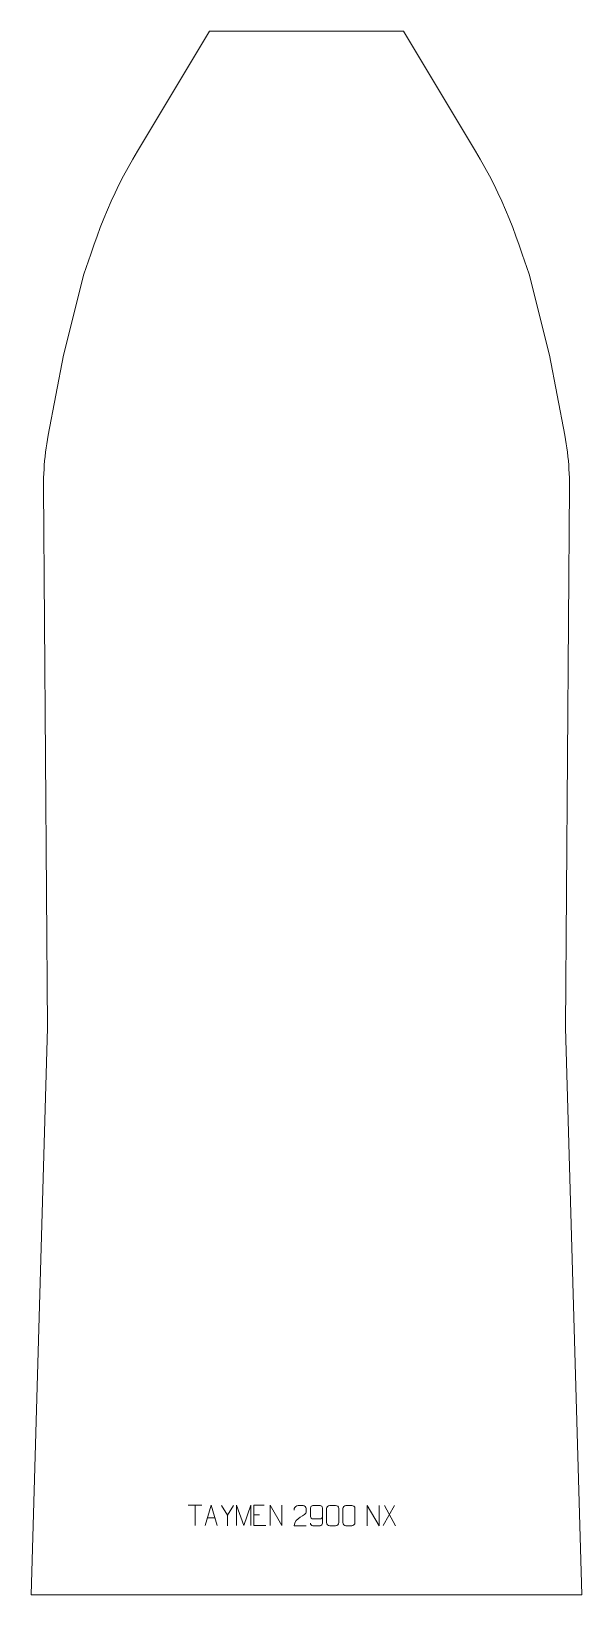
# Model space of a CAD drawing. Header units: millimetres. Extents: x -340 to 340, y -965 to 965.
import ezdxf

# ---------------------------------------------------------------- set-up
doc = ezdxf.new("R2010")
doc.units = ezdxf.units.MM
doc.header["$MEASUREMENT"] = 0
doc.layers.add('layer 1', color=7, linetype='Continuous')

msp = doc.modelspace()

# ---------------------------------------------------------------- linework, layer by layer
at = {"layer": 'layer 1', "color": 242, "lineweight": 9}
msp.add_open_spline([(-120, 964.9995), (-120, 964.9995), (120, 964.9995), (120, 964.9995), (120, 964.9995), (120, 964.9995), (208.8095, 816.9836), (208.8095, 816.9836), (208.8095, 816.9836), (208.8095, 816.9836), (214.7015, 806.945), (214.7015, 806.945), (214.7015, 806.945), (214.7015, 806.945), (220.4001, 796.7949), (220.4001, 796.7949), (220.4001, 796.7949), (220.4001, 796.7949), (225.9008, 786.5367), (225.9008, 786.5367), (225.9008, 786.5367), (225.9008, 786.5367), (231.2031, 776.1746), (231.2031, 776.1746), (231.2031, 776.1746), (231.2031, 776.1746), (236.3047, 765.7127), (236.3047, 765.7127), (236.3047, 765.7127), (236.3047, 765.7127), (241.2043, 755.154), (241.2043, 755.154), (241.2043, 755.154), (241.2043, 755.154), (245.899, 744.5027), (245.899, 744.5027), (245.899, 744.5027), (245.899, 744.5027), (250.388, 733.7633), (250.388, 733.7633), (250.388, 733.7633), (250.388, 733.7633), (254.6691, 722.9393), (254.6691, 722.9393), (254.6691, 722.9393), (254.6691, 722.9393), (258.7408, 712.0342), (258.7408, 712.0342), (258.7408, 712.0342), (258.7408, 712.0342), (262.6015, 701.0533), (262.6015, 701.0533), (262.6015, 701.0533), (262.6015, 701.0533), (266.2499, 690.0005), (266.2499, 690.0005), (266.2499, 690.0005), (266.2499, 690.0005), (275.0001, 664.9995), (275.0001, 664.9995), (275.0001, 664.9995), (275.0001, 664.9995), (300, 565.0001), (300, 565.0001), (300, 565.0001), (300, 565.0001), (318.982, 466.294), (318.982, 466.294), (318.982, 466.294), (318.982, 466.294), (319.939, 461.0875), (319.939, 461.0875), (319.939, 461.0875), (319.939, 461.0875), (320.8096, 455.8654), (320.8096, 455.8654), (320.8096, 455.8654), (320.8096, 455.8654), (321.5958, 450.63), (321.5958, 450.63), (321.5958, 450.63), (321.5958, 450.63), (322.2946, 445.3827), (322.2946, 445.3827), (322.2946, 445.3827), (322.2946, 445.3827), (322.9084, 440.1243), (322.9084, 440.1243), (322.9084, 440.1243), (322.9084, 440.1243), (323.4346, 434.8562), (323.4346, 434.8562), (323.4346, 434.8562), (323.4346, 434.8562), (323.8745, 429.581), (323.8745, 429.581), (323.8745, 429.581), (323.8745, 429.581), (324.228, 424.2996), (324.228, 424.2996), (324.228, 424.2996), (324.228, 424.2996), (324.4945, 419.012), (324.4945, 419.012), (324.4945, 419.012), (324.4945, 419.012), (324.6744, 413.7211), (324.6744, 413.7211), (324.6744, 413.7211), (324.6744, 413.7211), (324.7658, 408.4285), (324.7658, 408.4285), (324.7658, 408.4285), (324.7658, 408.4285), (324.7719, 403.1344), (324.7719, 403.1344), (324.7719, 403.1344), (324.7719, 403.1344), (319.9991, -264.9998), (319.9991, -264.9998), (319.9991, -264.9998), (319.9991, -264.9998), (339.9997, -964.9995), (339.9997, -964.9995), (339.9997, -964.9995), (339.9997, -964.9995), (-339.9997, -964.9995), (-339.9997, -964.9995), (-339.9997, -964.9995), (-339.9997, -964.9995), (-320.0003, -264.9998), (-320.0003, -264.9998), (-320.0003, -264.9998), (-320.0003, -264.9998), (-324.7719, 403.1344), (-324.7719, 403.1344), (-324.7719, 403.1344), (-324.7719, 403.1344), (-324.7669, 408.4285), (-324.7669, 408.4285), (-324.7669, 408.4285), (-324.7669, 408.4285), (-324.6744, 413.7211), (-324.6744, 413.7211), (-324.6744, 413.7211), (-324.6744, 413.7211), (-324.4945, 419.012), (-324.4945, 419.012), (-324.4945, 419.012), (-324.4945, 419.012), (-324.228, 424.2996), (-324.228, 424.2996), (-324.228, 424.2996), (-324.228, 424.2996), (-323.8745, 429.581), (-323.8745, 429.581), (-323.8745, 429.581), (-323.8745, 429.581), (-323.4346, 434.8562), (-323.4346, 434.8562), (-323.4346, 434.8562), (-323.4346, 434.8562), (-322.9084, 440.1243), (-322.9084, 440.1243), (-322.9084, 440.1243), (-322.9084, 440.1243), (-322.2957, 445.3827), (-322.2957, 445.3827), (-322.2957, 445.3827), (-322.2957, 445.3827), (-321.5958, 450.63), (-321.5958, 450.63), (-321.5958, 450.63), (-321.5958, 450.63), (-320.8104, 455.8654), (-320.8104, 455.8654), (-320.8104, 455.8654), (-320.8104, 455.8654), (-319.939, 461.0875), (-319.939, 461.0875), (-319.939, 461.0875), (-319.939, 461.0875), (-318.982, 466.294), (-318.982, 466.294), (-318.982, 466.294), (-318.982, 466.294), (-300, 565.0001), (-300, 565.0001), (-300, 565.0001), (-300, 565.0001), (-275.0001, 664.9995), (-275.0001, 664.9995), (-275.0001, 664.9995), (-275.0001, 664.9995), (-266.2499, 690.0005), (-266.2499, 690.0005), (-266.2499, 690.0005), (-266.2499, 690.0005), (-262.6015, 701.0533), (-262.6015, 701.0533), (-262.6015, 701.0533), (-262.6015, 701.0533), (-258.7408, 712.0342), (-258.7408, 712.0342), (-258.7408, 712.0342), (-258.7408, 712.0342), (-254.6691, 722.9393), (-254.6691, 722.9393), (-254.6691, 722.9393), (-254.6691, 722.9393), (-250.388, 733.7633), (-250.388, 733.7633), (-250.388, 733.7633), (-250.388, 733.7633), (-245.899, 744.5027), (-245.899, 744.5027), (-245.899, 744.5027), (-245.899, 744.5027), (-241.2043, 755.154), (-241.2043, 755.154), (-241.2043, 755.154), (-241.2043, 755.154), (-236.3056, 765.7127), (-236.3056, 765.7127), (-236.3056, 765.7127), (-236.3056, 765.7127), (-231.204, 776.1746), (-231.204, 776.1746), (-231.204, 776.1746), (-231.204, 776.1746), (-225.9008, 786.5367), (-225.9008, 786.5367), (-225.9008, 786.5367), (-225.9008, 786.5367), (-220.4001, 796.7949), (-220.4001, 796.7949), (-220.4001, 796.7949), (-220.4001, 796.7949), (-214.7027, 806.945), (-214.7027, 806.945), (-214.7027, 806.945), (-214.7027, 806.945), (-208.8107, 816.9836), (-208.8107, 816.9836), (-208.8107, 816.9836), (-208.8107, 816.9836), (-120, 964.9995), (-120, 964.9995)], degree=3, knots=[0, 0, 0, 0, 0.015873016, 0.015873016, 0.015873016, 0.015873016, 0.031746032, 0.031746032, 0.031746032, 0.031746032, 0.047619048, 0.047619048, 0.047619048, 0.047619048, 0.063492063, 0.063492063, 0.063492063, 0.063492063, 0.079365079, 0.079365079, 0.079365079, 0.079365079, 0.095238095, 0.095238095, 0.095238095, 0.095238095, 0.111111111, 0.111111111, 0.111111111, 0.111111111, 0.126984127, 0.126984127, 0.126984127, 0.126984127, 0.142857143, 0.142857143, 0.142857143, 0.142857143, 0.158730159, 0.158730159, 0.158730159, 0.158730159, 0.174603175, 0.174603175, 0.174603175, 0.174603175, 0.19047619, 0.19047619, 0.19047619, 0.19047619, 0.206349206, 0.206349206, 0.206349206, 0.206349206, 0.222222222, 0.222222222, 0.222222222, 0.222222222, 0.238095238, 0.238095238, 0.238095238, 0.238095238, 0.253968254, 0.253968254, 0.253968254, 0.253968254, 0.26984127, 0.26984127, 0.26984127, 0.26984127, 0.285714286, 0.285714286, 0.285714286, 0.285714286, 0.301587302, 0.301587302, 0.301587302, 0.301587302, 0.317460317, 0.317460317, 0.317460317, 0.317460317, 0.333333333, 0.333333333, 0.333333333, 0.333333333, 0.349206349, 0.349206349, 0.349206349, 0.349206349, 0.365079365, 0.365079365, 0.365079365, 0.365079365, 0.380952381, 0.380952381, 0.380952381, 0.380952381, 0.396825397, 0.396825397, 0.396825397, 0.396825397, 0.412698413, 0.412698413, 0.412698413, 0.412698413, 0.428571429, 0.428571429, 0.428571429, 0.428571429, 0.444444444, 0.444444444, 0.444444444, 0.444444444, 0.46031746, 0.46031746, 0.46031746, 0.46031746, 0.476190476, 0.476190476, 0.476190476, 0.476190476, 0.492063492, 0.492063492, 0.492063492, 0.492063492, 0.507936508, 0.507936508, 0.507936508, 0.507936508, 0.523809524, 0.523809524, 0.523809524, 0.523809524, 0.53968254, 0.53968254, 0.53968254, 0.53968254, 0.555555556, 0.555555556, 0.555555556, 0.555555556, 0.571428571, 0.571428571, 0.571428571, 0.571428571, 0.587301587, 0.587301587, 0.587301587, 0.587301587, 0.603174603, 0.603174603, 0.603174603, 0.603174603, 0.619047619, 0.619047619, 0.619047619, 0.619047619, 0.634920635, 0.634920635, 0.634920635, 0.634920635, 0.650793651, 0.650793651, 0.650793651, 0.650793651, 0.666666667, 0.666666667, 0.666666667, 0.666666667, 0.682539683, 0.682539683, 0.682539683, 0.682539683, 0.698412698, 0.698412698, 0.698412698, 0.698412698, 0.714285714, 0.714285714, 0.714285714, 0.714285714, 0.73015873, 0.73015873, 0.73015873, 0.73015873, 0.746031746, 0.746031746, 0.746031746, 0.746031746, 0.761904762, 0.761904762, 0.761904762, 0.761904762, 0.777777778, 0.777777778, 0.777777778, 0.777777778, 0.793650794, 0.793650794, 0.793650794, 0.793650794, 0.80952381, 0.80952381, 0.80952381, 0.80952381, 0.825396825, 0.825396825, 0.825396825, 0.825396825, 0.841269841, 0.841269841, 0.841269841, 0.841269841, 0.857142857, 0.857142857, 0.857142857, 0.857142857, 0.873015873, 0.873015873, 0.873015873, 0.873015873, 0.888888889, 0.888888889, 0.888888889, 0.888888889, 0.904761905, 0.904761905, 0.904761905, 0.904761905, 0.920634921, 0.920634921, 0.920634921, 0.920634921, 0.936507937, 0.936507937, 0.936507937, 0.936507937, 0.952380952, 0.952380952, 0.952380952, 0.952380952, 0.968253968, 0.968253968, 0.968253968, 0.968253968, 1, 1, 1, 1], dxfattribs=at)
at = {"layer": 'layer 1', "color": 250, "lineweight": 9}
for points in [[(-146.1792, -854.4889), (-146.1792, -854.4889), (-129.192, -854.4889), (-129.192, -854.4889)], [(-137.6854, -879.4189), (-137.6854, -879.4189), (-137.6854, -854.4654), (-137.6854, -854.4654)], [(-97.6856, -866.9422), (-97.6856, -866.9422), (-105.0065, -855.0435), (-105.0065, -855.0435)], [(-65.1185, -866.3451), (-65.1185, -866.3451), (-57.9504, -866.3451), (-57.9504, -866.3451)], [(108.4988, -854.8356), (108.4988, -854.8356), (94.7582, -879.7314), (94.7582, -879.7314)], [(96.2128, -854.8356), (96.2128, -854.8356), (109.9534, -879.7891), (109.9534, -879.7891)], [(-122.4335, -870.1695), (-122.4335, -870.1695), (-112.9378, -870.1695), (-112.9378, -870.1695)]]:
    msp.add_open_spline(points, degree=3, dxfattribs=at)
for points, knots in [([(-125.1561, -879.4189), (-125.1561, -879.4189), (-117.7851, -854.4654), (-117.7851, -854.4654), (-117.7851, -854.4654), (-117.7851, -854.4654), (-110.2152, -879.4189), (-110.2152, -879.4189)], [0, 0, 0, 0, 0.333333333, 0.333333333, 0.333333333, 0.333333333, 1, 1, 1, 1]), ([(-90.3632, -855.0435), (-90.3632, -855.0435), (-97.6856, -866.9422), (-97.6856, -866.9422), (-97.6856, -866.9422), (-97.6856, -866.9422), (-97.6849, -879.9971), (-97.6849, -879.9971)], [0, 0, 0, 0, 0.333333333, 0.333333333, 0.333333333, 0.333333333, 1, 1, 1, 1]), ([(-86.5281, -879.4211), (-86.5281, -879.4211), (-86.5281, -854.4632), (-86.5281, -854.4632), (-86.5281, -854.4632), (-86.5281, -854.4632), (-77.603, -879.4211), (-77.603, -879.4211), (-77.603, -879.4211), (-77.603, -879.4211), (-68.8431, -854.4637), (-68.8431, -854.4637), (-68.8431, -854.4637), (-68.8431, -854.4637), (-68.8431, -879.4211), (-68.8431, -879.4211)], [0, 0, 0, 0, 0.2, 0.2, 0.2, 0.2, 0.4, 0.4, 0.4, 0.4, 0.6, 0.6, 0.6, 0.6, 1, 1, 1, 1]), ([(-52.2446, -854.4654), (-52.2446, -854.4654), (-65.1185, -854.4654), (-65.1185, -854.4654), (-65.1185, -854.4654), (-65.1185, -854.4654), (-65.1185, -879.419), (-65.1185, -879.419), (-65.1185, -879.419), (-65.1185, -879.419), (-50.2527, -879.419), (-50.2527, -879.419)], [0, 0, 0, 0, 0.25, 0.25, 0.25, 0.25, 0.5, 0.5, 0.5, 0.5, 1, 1, 1, 1]), ([(-45.013, -879.4189), (-45.013, -879.4189), (-45.013, -854.4654), (-45.013, -854.4654), (-45.013, -854.4654), (-45.013, -854.4654), (-30.3582, -879.4189), (-30.3582, -879.4189), (-30.3582, -879.4189), (-30.3582, -879.4189), (-30.3582, -854.4654), (-30.3582, -854.4654)], [0, 0, 0, 0, 0.25, 0.25, 0.25, 0.25, 0.5, 0.5, 0.5, 0.5, 1, 1, 1, 1]), ([(-0.3027, -879.7765), (-5.2171, -879.7762), (-10.1315, -879.7762), (-15.0456, -879.7765), (-15.0456, -879.7765), (-15.0456, -869.8442), (-0.3946, -867.203), (-0.3027, -862.8927), (-0.3027, -862.8927), (-0.303, -861.4686), (-0.303, -860.0449), (-0.3027, -858.6216), (-0.3027, -858.6216), (-0.3196, -856.5445), (-2.4424, -854.8197), (-4.1134, -854.8024), (-4.1134, -854.8024), (-6.1866, -854.8028), (-8.2595, -854.8028), (-10.3319, -854.8024), (-10.3319, -854.8024), (-12.154, -854.7859), (-14.9787, -856.578), (-15.0456, -858.6716), (-15.0456, -858.6716), (-15.0456, -858.6716), (-15.0456, -860.7264), (-15.0456, -860.7264)], [0, 0, 0, 0, 0.125, 0.125, 0.125, 0.125, 0.25, 0.25, 0.25, 0.25, 0.375, 0.375, 0.375, 0.375, 0.5, 0.5, 0.5, 0.5, 0.625, 0.625, 0.625, 0.625, 0.75, 0.75, 0.75, 0.75, 1, 1, 1, 1]), ([(4.896, -876.8301), (4.9201, -878.1696), (6.2763, -879.8229), (7.8482, -879.7885), (7.8482, -879.7885), (10.833, -879.7882), (13.8182, -879.7882), (16.8036, -879.7885), (16.8036, -879.7885), (18.0227, -879.8035), (19.7509, -878.3659), (19.7559, -876.8301), (19.7559, -876.8301), (19.7556, -870.4697), (19.7556, -864.1089), (19.7559, -857.7481), (19.7559, -857.7481), (19.7512, -856.5852), (18.0227, -854.8141), (16.8036, -854.7897), (16.8036, -854.7897), (13.8182, -854.79), (10.833, -854.79), (7.8482, -854.7897), (7.8482, -854.7897), (6.5701, -854.8335), (4.9004, -856.448), (4.896, -857.7481), (4.896, -857.7481), (4.896, -861.3315), (4.896, -864.9145), (4.896, -868.4973), (4.896, -868.4973), (4.9345, -869.9755), (6.5172, -871.4084), (7.8482, -871.4063), (7.8482, -871.4063), (10.833, -871.4066), (13.8182, -871.4066), (16.8036, -871.4063), (16.8036, -871.4063), (18.1331, -871.4113), (19.7761, -869.9041), (19.7344, -868.4755)], [0, 0, 0, 0, 0.083333333, 0.083333333, 0.083333333, 0.083333333, 0.166666667, 0.166666667, 0.166666667, 0.166666667, 0.25, 0.25, 0.25, 0.25, 0.333333333, 0.333333333, 0.333333333, 0.333333333, 0.416666667, 0.416666667, 0.416666667, 0.416666667, 0.5, 0.5, 0.5, 0.5, 0.583333333, 0.583333333, 0.583333333, 0.583333333, 0.666666667, 0.666666667, 0.666666667, 0.666666667, 0.75, 0.75, 0.75, 0.75, 0.833333333, 0.833333333, 0.833333333, 0.833333333, 1, 1, 1, 1]), ([(28.7751, -854.8131), (31.1412, -854.8131), (33.5077, -854.8131), (35.8742, -854.8131), (35.8742, -854.8131), (37.8547, -854.7775), (39.8807, -856.2718), (39.9078, -858.7139), (39.9078, -858.7139), (39.9074, -864.4713), (39.9074, -870.2291), (39.9078, -875.9873), (39.9078, -875.9873), (39.7657, -878.3149), (38.0593, -879.7972), (35.8742, -879.808), (35.8742, -879.808), (33.5018, -879.8076), (31.1294, -879.8076), (28.7574, -879.808), (28.7574, -879.808), (26.7989, -879.9136), (24.7925, -878.0257), (24.8039, -876.0047), (24.8039, -876.0047), (24.8043, -870.2241), (24.8043, -864.4438), (24.8039, -858.664), (24.8039, -858.664), (24.8082, -856.522), (26.5853, -854.7995), (28.7751, -854.8131)], [0, 0, 0, 0, 0.111111111, 0.111111111, 0.111111111, 0.111111111, 0.222222222, 0.222222222, 0.222222222, 0.222222222, 0.333333333, 0.333333333, 0.333333333, 0.333333333, 0.444444444, 0.444444444, 0.444444444, 0.444444444, 0.555555556, 0.555555556, 0.555555556, 0.555555556, 0.666666667, 0.666666667, 0.666666667, 0.666666667, 0.777777778, 0.777777778, 0.777777778, 0.777777778, 1, 1, 1, 1]), ([(48.7751, -854.8131), (51.1412, -854.8131), (53.5077, -854.8131), (55.8742, -854.8131), (55.8742, -854.8131), (57.8547, -854.7775), (59.8807, -856.2718), (59.9078, -858.7139), (59.9078, -858.7139), (59.9074, -864.4713), (59.9074, -870.2291), (59.9078, -875.9873), (59.9078, -875.9873), (59.7657, -878.3149), (58.0593, -879.7972), (55.8742, -879.808), (55.8742, -879.808), (53.5018, -879.8076), (51.1294, -879.8076), (48.7574, -879.808), (48.7574, -879.808), (46.7989, -879.9136), (44.7925, -878.0257), (44.8039, -876.0047), (44.8039, -876.0047), (44.8043, -870.2241), (44.8043, -864.4438), (44.8039, -858.664), (44.8039, -858.664), (44.8082, -856.522), (46.5853, -854.7995), (48.7751, -854.8131)], [0, 0, 0, 0, 0.111111111, 0.111111111, 0.111111111, 0.111111111, 0.222222222, 0.222222222, 0.222222222, 0.222222222, 0.333333333, 0.333333333, 0.333333333, 0.333333333, 0.444444444, 0.444444444, 0.444444444, 0.444444444, 0.555555556, 0.555555556, 0.555555556, 0.555555556, 0.666666667, 0.666666667, 0.666666667, 0.666666667, 0.777777778, 0.777777778, 0.777777778, 0.777777778, 1, 1, 1, 1]), ([(75.0284, -879.7891), (75.0284, -879.7891), (75.0284, -854.8356), (75.0284, -854.8356), (75.0284, -854.8356), (75.0284, -854.8356), (89.6832, -879.7891), (89.6832, -879.7891), (89.6832, -879.7891), (89.6832, -879.7891), (89.6832, -854.8356), (89.6832, -854.8356)], [0, 0, 0, 0, 0.25, 0.25, 0.25, 0.25, 0.5, 0.5, 0.5, 0.5, 1, 1, 1, 1])]:
    msp.add_open_spline(points, degree=3, knots=knots, dxfattribs=at)

doc.saveas('drawing.dxf')
